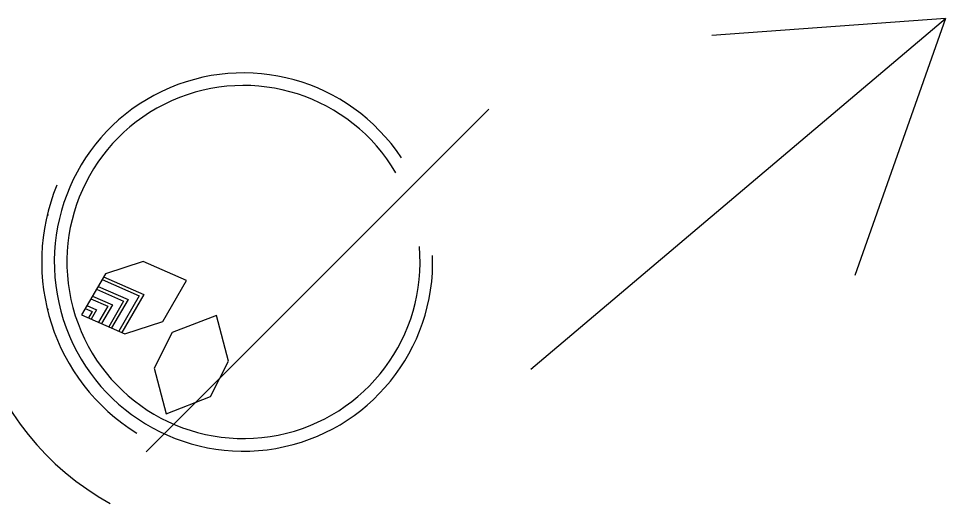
# Model space of a CAD drawing. Extents: x -90327 to 44268, y -9304 to 71606.
# Drawn here: x -14527 to 44268, y 29974 to 60742 of the extents above; entities that cross this region are included whole.
import ezdxf

# ---------------------------------------------------------------- set-up
doc = ezdxf.new("R2010")
doc.units = 0
doc.header["$LTSCALE"] = 10
doc.header["$MEASUREMENT"] = 0
for name, color, linetype in [('0-BCA', 33, 'CONTINUOUS'), ('0-CALLOUT', 7, 'CONTINUOUS'), ('0-PAVING', 8, 'CONTINUOUS'), ('0-TEXT', 7, 'CONTINUOUS'), ('GRILLEWORK', 3, 'CONTINUOUS')]:
    doc.layers.add(name, color=color, linetype=linetype)

msp = doc.modelspace()

# ---------------------------------------------------------------- linework, layer by layer
at = {"layer": '0-BCA', "color": 8}
for p, q in [((-12702, 48293), (-12627, 48293)), ((-12702, 42293), (-12627, 42293))]:
    msp.add_line(p, q, dxfattribs=at)
at = {"layer": '0-BCA'}
for radius, start, end in [(17500, 153.15767, 241.09047), (12800, 157.57232, 238.10102)]:
    msp.add_arc((-258, 45293), radius, start, end, dxfattribs=at)
at = {"layer": '0-CALLOUT'}
msp.add_line((17974, 38485), (44268, 60742), dxfattribs=at)
at = {"layer": '0-PAVING'}
for points in [[(-10526, 41946), (-7781, 40738), (-5377, 41521), (-3871, 44116), (-6617, 45324), (-9020, 44541)], [(-5152, 35666), (-2356, 36753), (-1210, 39006), (-1980, 41906), (-4776, 40819), (-5922, 38565)]]:
    msp.add_lwpolyline(points, close=True, dxfattribs=at)
for points in [[(-9230, 44180), (-6866, 43139), (-8163, 40906)], [(-9129, 44354), (-6581, 43232), (-7978, 40825)], [(-9583, 43571), (-7864, 42814), (-8807, 41190)], [(-9482, 43745), (-7579, 42907), (-8623, 41108)], [(-9937, 42961), (-8863, 42489), (-9452, 41473)], [(-9836, 43136), (-8577, 42582), (-9268, 41392)], [(-10291, 42352), (-9861, 42163), (-10097, 41757)], [(-10190, 42526), (-9576, 42256), (-9912, 41676)]]:
    msp.add_lwpolyline(points, dxfattribs=at)
for radius, start, end in [(12000, 33.43018, 2.0019), (11200, 30.33263, 5.06088)]:
    msp.add_arc((-258, 45293), radius, start, end, dxfattribs=at)
at = {"layer": '0-TEXT'}
for q in [(29441, 59665), (38519, 44428)]:
    msp.add_line((44268, 60742), q, dxfattribs=at)
at = {"layer": 'GRILLEWORK'}
msp.add_line((-6436, 33243), (15311, 54990), dxfattribs=at)

doc.saveas('drawing.dxf')
